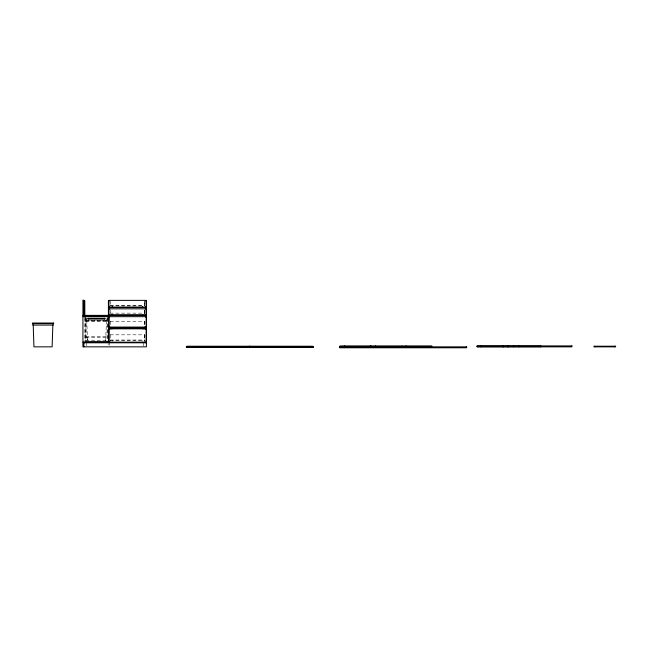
<?xml version="1.0" encoding="UTF-8"?>
<svg xmlns="http://www.w3.org/2000/svg" width="648" height="648" viewBox="0 0 648 648"><rect width="100%" height="100%" fill="white"/><g stroke="black" fill="none" stroke-linecap="round" stroke-linejoin="round"><path stroke-width="0.49" stroke-dasharray="3.24 2.43" d="M105.729 340.905L106.426 320.12M87.488 339.447L88.039 339.309L87.48 339.139M110.128 305.273L144.674 305.273M110.128 305.897L144.674 305.897L144.674 301.101M110.128 313.138L144.674 313.138M84.807 319.496L85.487 319.496M85.795 320.274L107.422 320.274M85.795 320.898L107.422 320.898M110.128 321.368L144.982 321.368L144.982 327.88M85.795 321.578L107.422 321.578M110.128 334.814L144.982 334.814L144.982 341.326M85.795 336.425L107.422 336.425M85.795 337.73L107.422 337.73M110.128 340.022L144.674 340.022M85.795 340.597L107.422 340.597M110.128 340.646L144.674 340.646M86.783 320.12L87.48 340.905M144.982 301.101L144.982 306.569M144.982 309.882L144.982 314.442M144.674 310.635L144.674 313.762M144.674 321.368L144.674 326.576M144.674 334.814L144.674 341.326M144.358 301.101L144.358 306.569M144.358 309.882L144.358 313.762M144.358 321.368L144.358 327.88M144.358 334.814L144.358 341.326M143.5 342.995L143.5 345.886M142.536 340.646L142.536 341.326M112.266 340.646L112.266 341.326M110.444 301.101L110.444 306.569M110.444 309.882L110.444 313.762M110.444 321.368L110.444 327.88M110.444 334.814L110.444 341.326M109.35 342.16L109.35 345.805L108.41 345.805L108.41 343.805M107.422 318.605L107.422 341.901M107.236 318.087L106.823 320.12L86.395 320.12L85.982 318.087M107.106 317.933L107.106 341.901M106.483 320.274L106.483 320.898M86.759 342.995L86.759 345.886M86.735 320.274L86.735 320.898M86.111 317.933L86.111 341.901M85.795 318.605L85.795 341.901M85.487 317.147L85.487 341.901M84.807 317.974L84.807 341.148"/><path stroke-width="0.97" d="M52.853 325.069L52.123 346.85L33.939 346.85L33.21 325.069M83.867 300.842L84.807 300.842L84.807 315.957M109.35 300.842L108.41 300.842L108.41 315.957M145.452 300.842L146.391 300.842L146.391 346.85L82.928 346.85L82.928 300.218L83.867 300.218L83.867 316.192M108.929 307.144L146.237 307.144M108.929 307.403L146.237 307.403M108.929 307.508L146.237 307.508M108.929 308.812L146.237 308.812M108.929 315.009L146.237 315.009M108.929 315.276L146.237 315.276M82.928 315.374L146.237 315.374M85.487 316.103L107.73 316.103M82.928 316.678L146.237 316.678M84.807 317.147L85.487 317.147M107.73 317.147L108.41 317.147M108.929 327.151L146.237 327.151M110.128 327.208L110.444 327.88M144.674 327.208L144.358 327.88M108.929 327.41L146.237 327.41M108.929 327.515L146.237 327.515M109.658 327.88L145.144 327.88M109.35 328.714L112.266 328.714L112.266 327.88M145.452 328.714L142.536 328.714L142.536 327.88M108.929 328.82L146.237 328.82M85.487 341.901L107.73 341.901M82.928 342.16L146.391 342.16M83.867 342.784L146.391 342.784M477.082 346.17L502.978 346.17M503.496 346.17L540.805 346.17M477.082 346.688L502.978 346.688M503.496 346.688L540.805 346.688M614.66 346.218L614.66 346.85M594.913 346.218L594.913 346.85M540.805 345.911L540.805 346.85M518.975 345.911L518.975 346.85M513.767 345.911L513.767 346.85M508.453 345.911L508.453 346.85M507.927 345.911L507.927 346.85M503.496 345.911L503.496 346.85M502.978 345.911L502.978 346.85M480.994 345.911L480.994 346.85M431.754 346.85L431.754 345.911L401.533 345.911L401.533 346.85M406.069 345.911L406.069 346.85M401.015 346.85L401.015 345.911L340.054 345.911L340.054 346.85M375.33 345.911L375.33 346.85M370.794 345.911L370.794 346.85M370.275 345.911L370.275 346.85M344.59 345.911L344.59 346.85M312.441 346.85L312.441 346.218L186.875 346.218L186.875 346.85M249.917 346.218L249.917 346.85M249.399 346.218L249.399 346.85M146.237 342.16L146.237 300.372L108.929 300.372L108.929 342.16M145.452 306.885L145.452 308.902M145.452 314.952L145.452 316.961M145.452 327.046L145.452 329.054M145.452 342.16L145.452 342.784M142.536 306.569L142.536 307.403M142.536 314.442L142.536 315.276M112.266 306.569L112.266 307.403M112.266 314.442L112.266 315.276M109.35 306.885L109.35 308.902M109.35 314.952L109.35 316.961M109.35 327.046L109.35 329.054M109.35 342.16L109.35 342.784M108.823 315.374L108.823 342.16M108.41 342.16L108.41 342.784M104.263 318.346L104.263 319.027M88.428 318.346L88.428 319.027M84.807 342.16L84.807 342.784M83.867 342.16L83.867 346.85M53.241 323.611L53.241 325.069L32.813 325.069L32.813 323.611M104.944 318.346L87.747 318.346L87.747 319.027L104.944 319.027L104.944 318.346M53.654 323.036L32.4 323.036L32.4 323.611L53.654 323.611L53.654 323.036M571.909 345.911L477.082 345.911L477.082 346.85L571.909 346.85L571.909 345.911M615.6 346.218L593.981 346.218L593.981 346.85L615.6 346.85L615.6 346.218M313.486 346.85L186.357 346.85L186.357 347.474L313.486 347.474L313.486 346.85M466.665 346.85L339.536 346.85L339.536 347.782L466.665 347.782L466.665 346.85"/></g></svg>
